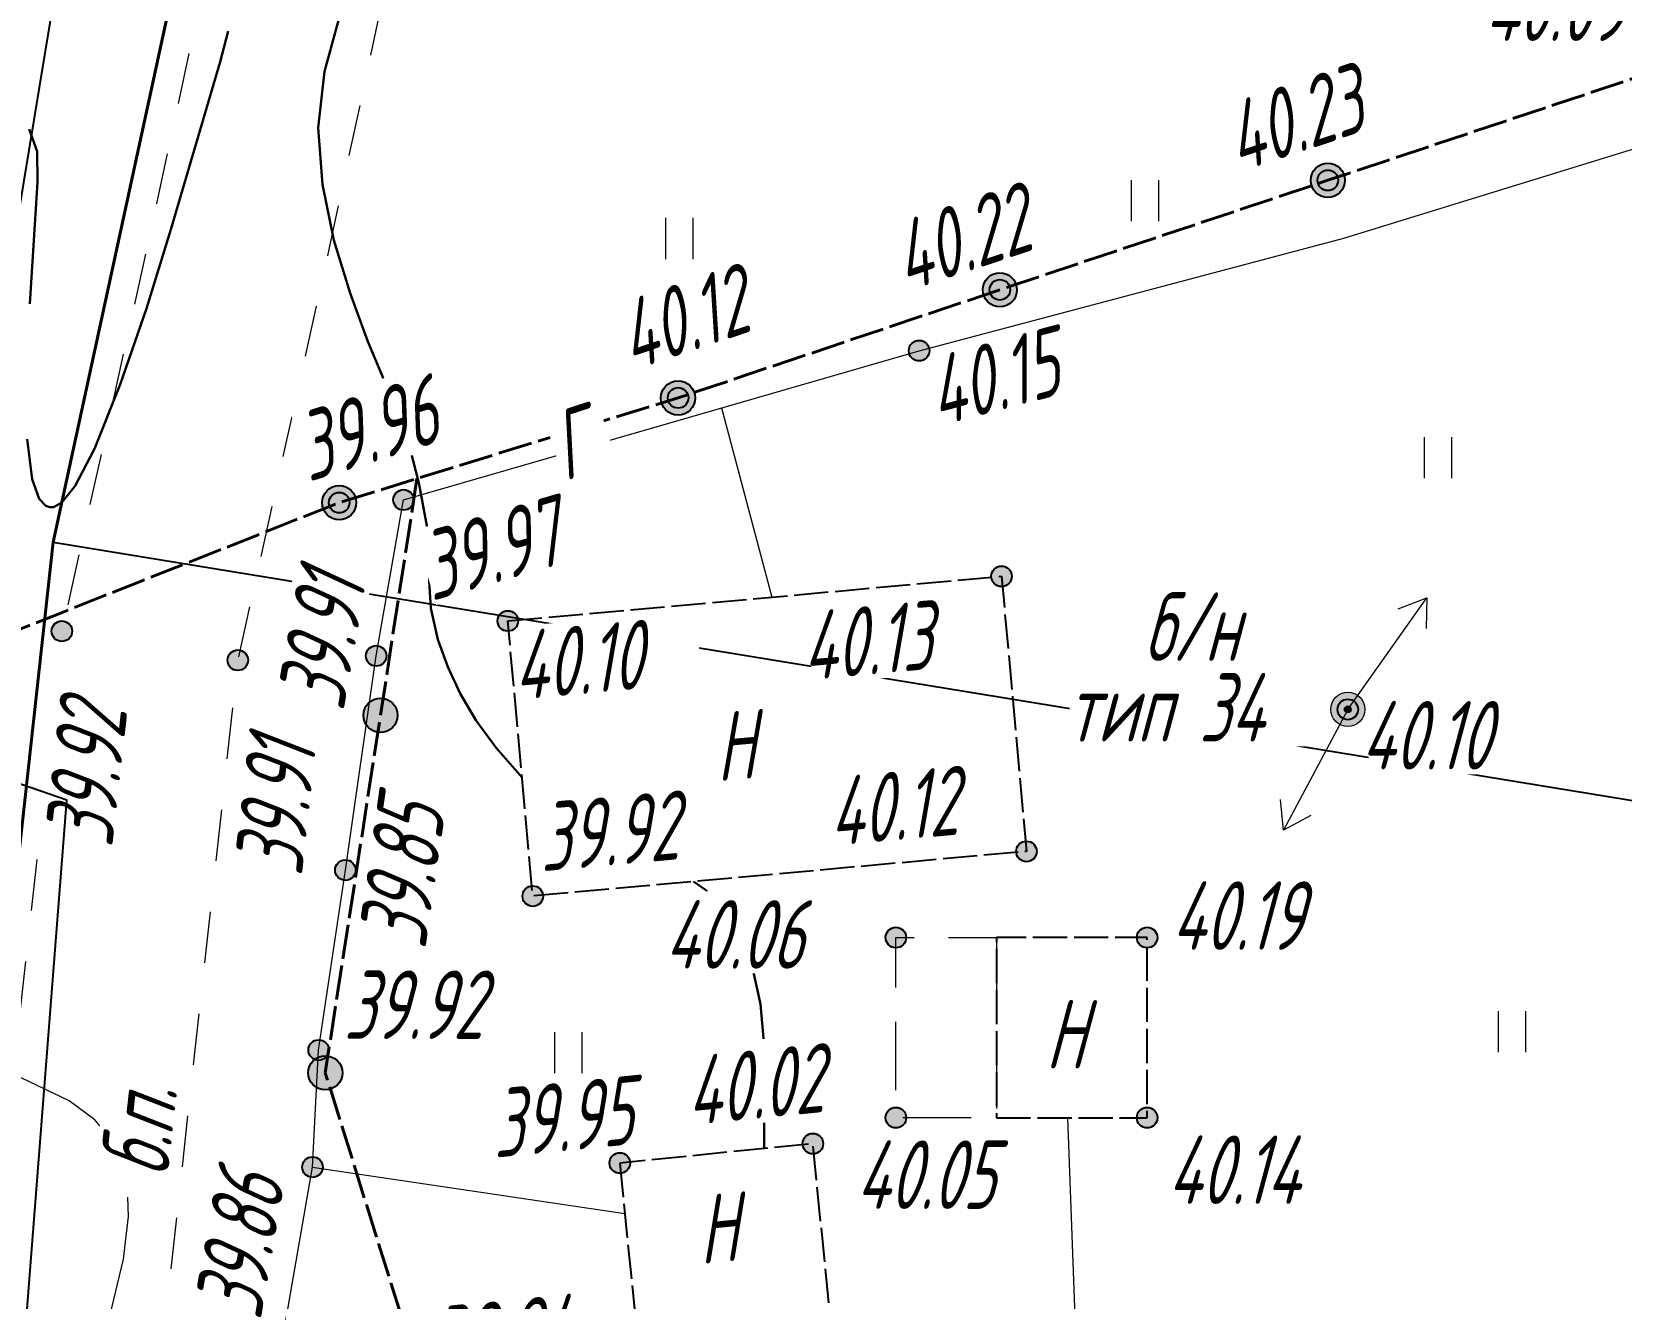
# Model space of a CAD drawing. Extents: x 2208637 to 2213412, y 575334 to 577367.
# Drawn here: x 2211101.54 to 2211124.76, y 576546.81 to 576565.32 of the extents above; entities that cross this region are included whole.
import ezdxf
from ezdxf.enums import TextEntityAlignment as Align

# ---------------------------------------------------------------- set-up
doc = ezdxf.new("R2010")
doc.units = 0
doc.header["$LTSCALE"] = 0.5
for name, pattern in [('2000_13', [1, 1, 0]), ('2000_16', [1, 1, 0]), ('500_121_1_2', [1, 1, 0]), ('500_189_3_2', [3, 1.5, -1.5]), ('500_329_3', [6, 5, -1]), ('500_49_2', [3, 2, -1])]:
    doc.linetypes.add(name, pattern=pattern)
doc.layers.get('0').update_dxf_attribs({"lineweight": 25})
for name, color, linetype, lineweight in [('ИИ_ГАЗОПРОВОДЫ', 150, 'Continuous', 25), ('ИИ_ГОРИЗОНТАЛИ_ОСН', 32, 'Continuous', 15), ('ИИ_ГОРИЗОНТАЛИ_УТОЛЩ', 32, 'Continuous', 30), ('ИИ_ГРАНИЦЫ_ЗЕМЛЕПОЛЬЗОВАТЕЛЕЙ', 7, 'Continuous', 25), ('ИИ_ДОРОГИ_АД', 7, 'Continuous', 25), ('ИИ_ЛЭП_НН', 7, 'Continuous', 25), ('ИИ_ОГРАДЫ', 7, 'Continuous', 25), ('ИИ_ОТМЕТКИ', 7, 'Continuous', 25), ('ИИ_СООРУЖЕНИЯ', 7, 'Continuous', 25), ('ИИ_ТРАССЫ_КЛС', 5, 'Continuous', 40), ('ИИ_УГОДЬЯ', 7, 'Continuous', 25)]:
    doc.layers.add(name, color=color, linetype=linetype, lineweight=lineweight)
doc.styles.add('BM431', font='', dxfattribs={"height": 1})
doc.styles.add('D431', font='', dxfattribs={"height": 1})
doc.styles.add('GOST 2.304', font='cs_gost2304.shx', dxfattribs={"width": 0.8, "oblique": 15})
doc.styles.add('VNIPISIMPLEXCUR', font='simplex.shx', dxfattribs={"width": 0.8, "oblique": 15})
doc.styles.get('BM431').set_extended_font_data('bm431', italic=True)
doc.styles.get('D431').set_extended_font_data('D431', italic=True)
doc.linetypes.add('2000_475_1', pattern='A,3,[1,Topography.shx,S=0.5,R=90,X=0,Y=0],0', length=3)
doc.linetypes.add('2000_485_1', pattern='A,34.5,[1,Topography.shx,S=1.5,R=120,X=0.5,Y=-0.87],-0.01,[1,Topography.shx,S=1.5,R=0,X=-0.25,Y=0.43],0,[3,Topography.shx,S=1,R=0,X=0.5,Y=0],-0.01,[1,Topography.shx,S=1.5,R=60,X=0.5,Y=-0.87],-1,34.5', length=70.02)

# ---------------------------------------------------------------- blocks, each defined once
blk = doc.blocks.new('Лист 024_УС_ПК2+00-ПК8+57.26|Для согласований 3 лист|Ситуация лист3|2000_115_5')
at = {"color": 0, "linetype": 'Continuous', "lineweight": -2}
for points in [[(3.25, 0.5), (4, 0), (3.25, -0.5)], [(0, 0), (4, 0)]]:
    blk.add_lwpolyline(points, dxfattribs=at)
blk = doc.blocks.new('500_401')
at = {"color": 0, "linetype": 'Continuous', "lineweight": -2}
for points in [[(-0.4, 0), (-0.4, 1.2)], [(0.4, 0), (0.4, 1.2)]]:
    blk.add_lwpolyline(points, dxfattribs=at)
blk = doc.blocks.new('*U21')
at = {"color": 0, "linetype": 'Continuous', "lineweight": -2, "style": 'BM431'}
for tag, p in [('Характеристика', (3, 1.5)), ('Высота', (3, -3.5))]:
    blk.add_attdef(tag, p, '', height=2, dxfattribs=at)
at = {"color": 7, "linetype": 'Continuous', "lineweight": -2, "true_color": 0xffffff}
blk.add_wipeout([(0, 1.1), (0, -1.1), (1.2, -1.1), (1.2, 1.1)], dxfattribs=at)
at = {"color": 0, "linetype": 'Continuous', "lineweight": -2, "style": 'BM431'}
blk.add_attdef('Индекс_назначения_трубопровода', text='', height=2, dxfattribs=at).set_placement((0, 0), align=Align.MIDDLE_LEFT)
blk = doc.blocks.new('500_330_1')
at = {"linetype": 'Continuous', "lineweight": -2}
h = blk.add_hatch(color=0, dxfattribs=at)
h.dxf.hatch_style = 1
edge = h.paths.add_edge_path()
edge.add_arc((0, 0), 0.3, 0, 360)
at = {"color": 0, "linetype": 'Continuous', "lineweight": -2}
blk.add_circle((0, 0), 0.3, dxfattribs=at)
at = {"color": 0, "linetype": 'Continuous', "lineweight": -2, "style": 'GOST 2.304', "flags": 1}
for tag, p in [('Номер', (-1, -1)), ('Номер_рабочей_станции', (-1, -3.5))]:
    blk.add_attdef(tag, text='', height=2, dxfattribs=at).set_placement(p, align=Align.RIGHT)
at = {"color": 0, "linetype": 'Continuous', "lineweight": -2, "style": 'GOST 2.304'}
blk.add_attdef('Высота', (1, -1), '', height=2, dxfattribs=at)
at = {"color": 0, "linetype": 'Continuous', "lineweight": -2, "style": 'GOST 2.304', "flags": 1}
blk.add_attdef('Код', (0, -3.5), '', height=2, dxfattribs=at)
blk = doc.blocks.new('*U57')
at = {"linetype": 'Continuous', "lineweight": -2, "true_color": 0xffffff}
h = blk.add_hatch(color=7, dxfattribs=at)
h.dxf.hatch_style = 1
edge = h.paths.add_edge_path()
edge.add_arc((0, 0), 0.5, 0, 360)
at = {"linetype": 'Continuous', "lineweight": -2}
h = blk.add_hatch(color=0, dxfattribs=at)
edge = h.paths.add_edge_path()
edge.add_arc((0, 0), 0.1, 0, 360)
at = {"color": 0, "linetype": 'Continuous', "lineweight": -2}
for radius in [0.5, 0.1]:
    blk.add_circle((0, 0), radius, dxfattribs=at)
for tag, p, style in [('Номер', (0, -3), 'D431'), ('Тип', (0, -5.5), 'D431'), ('Высота', (0, -8), 'D431'), ('Пояснительная_надпись', (0, -10.5), 'BM431')]:
    blk.add_attdef(tag, p, '', height=2, dxfattribs=dict(at, style=style))
blk = doc.blocks.new('P029AA08E7A954FD2BA961A5E701E21')
at = {"color": 0, "linetype": '2000_485_1', "lineweight": -2, "flags": 128}
blk.add_lwpolyline([(2211023.69, 576553.94), (2211034.86, 576550.47), (2211041.3, 576548.58), (2211053.04, 576545.51), (2211062.58, 576543.5), (2211069.6, 576541.04), (2211098.16, 576530.74), (2211100.55, 576534.91), (2211102.05, 576554.09), (2211033.52, 576577.79)], close=True, dxfattribs=at)
at = {"color": 0, "lineweight": -2, "flags": 1}
for tag in ['Адрес (местоположение) участка', 'Дата постановки на учет', 'Тип объекта', 'Статус записи о ЗУ по справочнику', 'Кадастровый номер, обозначение, учетный номер объекта', 'Кадастровый номер квартала', 'Вид разрешенного использования по классификатору', 'Площадь, кв.м', 'Категория земель', 'Вид использования по документу', 'Кадастровая стоимость']:
    blk.add_attdef(tag, (0, 0), '', height=0.2, dxfattribs=at)
blk = doc.blocks.new('P6182474FC40E432D89E57CF4B959C1')
at = {"color": 0, "linetype": '2000_485_1', "lineweight": -2, "flags": 128}
blk.add_lwpolyline([(2211043.35, 576600.09), (2211092.43, 576576.64), (2211102.72, 576571.01), (2211100.04, 576554.79), (2211033.52, 576577.79)], close=True, dxfattribs=at)
at = {"color": 0, "lineweight": -2, "flags": 1}
for tag in ['Адрес (местоположение) участка', 'Дата постановки на учет', 'Тип объекта', 'Статус записи о ЗУ по справочнику', 'Кадастровый номер, обозначение, учетный номер объекта', 'Кадастровый номер квартала', 'Вид разрешенного использования по классификатору', 'Площадь, кв.м', 'Категория земель', 'Вид использования по документу', 'Кадастровая стоимость']:
    blk.add_attdef(tag, (0, 0), '', height=0.2, dxfattribs=at)
blk = doc.blocks.new('500_107_1_1')
at = {"linetype": 'Continuous', "lineweight": -2}
h = blk.add_hatch(color=0, dxfattribs=at)
h.dxf.hatch_style = 1
edge = h.paths.add_edge_path()
edge.add_arc((0, 0), 0.5, 0, 360)
at = {"color": 0, "linetype": 'Continuous', "lineweight": -2}
blk.add_circle((0, 0), 0.5, dxfattribs=at)
at = {"color": 0, "linetype": 'Continuous', "lineweight": -2, "style": 'VNIPISIMPLEXCUR', "oblique": 15, "width": 0.8}
for tag, p in [('Номер', (1, -0.5)), ('Тип', (1, -3)), ('Высота', (1, -5.5)), ('Пояснительная_надпись', (1, -8))]:
    blk.add_attdef(tag, p, '', height=2, dxfattribs=at)

msp = doc.modelspace()

# ---------------------------------------------------------------- linework, layer by layer
at = {"layer": 'ИИ_ГАЗОПРОВОДЫ', "color": 7, "linetype": '500_121_1_2', "lineweight": 40, "flags": 128}
for points in [[(2210947.509, 576553.129), (2210962.73, 576547.52), (2210976.437, 576542.375), (2210981.974, 576540.409), (2210987.843, 576538.033), (2210994.856, 576535.495), (2211008.37, 576526.26), (2211013.09, 576532.78), (2211014.085, 576534.05), (2211016.197, 576541.336), (2211017.412, 576545.107), (2211019.38, 576550.369), (2211021.035, 576553.701), (2211023.92, 576559.7), (2211026.15, 576564.54), (2211027.77, 576568.06), (2211032.38, 576577.47), (2211034.5, 576581.95), (2211065.448, 576568.443), (2211075.152, 576564.598), (2211082.651, 576561.98), (2211099.808, 576555.972), (2211106.03, 576558.44), (2211110.98, 576559.97), (2211115.68, 576561.55), (2211120.47, 576563.15), (2211125.59, 576564.86), (2211129.62, 576566.16), (2211135.176, 576556.65), (2211140.856, 576544.549), (2211140.961, 576544.326), (2211144.553, 576536.806), (2211148.385, 576528.784), (2211153.244, 576518.943), (2211158.041, 576509.227), (2211158.514, 576508.27)], [(2211107.166, 576558.791), (2211105.827, 576550.108), (2211110.739, 576534.355)]]:
    msp.add_lwpolyline(points, dxfattribs=at)
at = {"layer": 'ИИ_ГОРИЗОНТАЛИ_ОСН', "color": 32, "linetype": '500_329_3', "lineweight": 20, "elevation": 39.75, "flags": 128}
msp.add_lwpolyline([(2211106.162, 576532.281), (2211106.125, 576532.269), (2211106.078, 576532.205), (2211106.049, 576532.062), (2211106.041, 576531.808), (2211105.979, 576531.453), (2211105.852, 576531.102), (2211105.72, 576530.819), (2211105.559, 576530.705), (2211105.412, 576530.907), (2211104.588, 576532.794), (2211104.296, 576533.387), (2211104.05, 576533.73), (2211103.735, 576533.924), (2211103.418, 576534.018), (2211102.748, 576534.073), (2211102.434, 576534.073), (2211101.67, 576533.943), (2211101.02, 576533.968), (2211100.803, 576533.863), (2211100.784, 576533.58), (2211100.838, 576532.954), (2211101.338, 576529.048), (2211101.418, 576528.225), (2211101.433, 576527.665), (2211101.342, 576527.066), (2211100.907, 576525.659), (2211100.892, 576525.318), (2211101.033, 576525.004), (2211101.474, 576524.553), (2211101.593, 576524.245), (2211101.544, 576523.928), (2211101.374, 576523.493), (2211100.83, 576522.331), (2211100.538, 576521.639), (2211100.287, 576520.895), (2211100.126, 576520.161), (2211099.965, 576519.176), (2211099.486, 576515.755), (2211099.325, 576514.805), (2211099.195, 576514.234), (2211099.097, 576513.95), (2211099.032, 576513.842), (2211098.999, 576513.816), (2211098.931, 576513.788), (2211098.783, 576513.772), (2211098.538, 576513.83), (2211098.187, 576514.013), (2211097.743, 576514.311), (2211097.033, 576514.733), (2211096.794, 576514.906), (2211096.557, 576515.035), (2211096.254, 576515.081), (2211095.917, 576515.025), (2211095.5, 576514.872), (2211095.032, 576514.63), (2211094.543, 576514.304), (2211094.064, 576513.9), (2211093.646, 576513.384), (2211093.307, 576512.781), (2211092.788, 576511.714), (2211092.568, 576511.447), (2211092.292, 576511.349), (2211092.012, 576511.342), (2211091.058, 576511.439), (2211090.822, 576511.419), (2211090.529, 576511.282), (2211089.397, 576510.641), (2211088.788, 576510.314), (2211088.385, 576510.13), (2211088.171, 576510.067), (2211088.084, 576510.072), (2211088.06, 576510.091), (2211088.048, 576510.122), (2211088.074, 576510.199), (2211088.215, 576510.343), (2211089.042, 576510.939), (2211089.419, 576511.251), (2211089.631, 576511.492), (2211089.719, 576511.653), (2211089.755, 576511.811), (2211089.752, 576511.958), (2211089.693, 576512.159), (2211089.544, 576512.407), (2211089.311, 576512.709), (2211089.114, 576513.039), (2211089.044, 576513.434), (2211089.153, 576513.918), (2211089.388, 576514.445), (2211089.692, 576514.952), (2211090.006, 576515.376), (2211090.271, 576515.652), (2211090.556, 576515.788), (2211091.124, 576515.851), (2211091.373, 576516.001), (2211091.554, 576516.269), (2211091.766, 576516.718), (2211091.974, 576517.305), (2211092.14, 576517.986), (2211092.227, 576518.718), (2211092.199, 576519.458), (2211092.072, 576520.063), (2211091.847, 576520.758), (2211091.539, 576521.508), (2211091.163, 576522.277), (2211090.733, 576523.027), (2211090.264, 576523.724), (2211089.771, 576524.331), (2211089.268, 576524.812), (2211088.622, 576525.223), (2211088.003, 576525.431), (2211087.384, 576525.526), (2211086.737, 576525.595), (2211086.035, 576525.726), (2211085.249, 576526.007), (2211084.515, 576526.367), (2211083.617, 576526.846), (2211082.628, 576527.405), (2211081.623, 576528.008), (2211080.675, 576528.617), (2211079.858, 576529.196), (2211079.347, 576529.613), (2211079.072, 576529.885), (2211078.908, 576530.115), (2211078.858, 576530.227), (2211078.783, 576530.469), (2211078.729, 576530.86), (2211078.741, 576531.401), (2211078.842, 576532.035), (2211078.977, 576532.528), (2211079.076, 576532.777), (2211079.183, 576532.902), (2211079.317, 576532.973), (2211079.489, 576533.015), (2211079.727, 576533.001), (2211080.437, 576532.849), (2211081.635, 576532.633), (2211083.921, 576532.248), (2211085.157, 576532.072), (2211086.286, 576531.949), (2211087.028, 576531.911), (2211087.447, 576531.928), (2211087.647, 576531.965), (2211087.82, 576532.042), (2211088.011, 576532.154), (2211088.276, 576532.349), (2211088.581, 576532.653), (2211088.868, 576533.09), (2211089.011, 576533.472), (2211089.061, 576533.772), (2211089.064, 576533.975), (2211089.04, 576534.163), (2211088.965, 576534.339), (2211088.765, 576534.612), (2211088.38, 576534.98), (2211087.233, 576535.848), (2211086.878, 576536.138), (2211086.713, 576536.323), (2211086.667, 576536.427), (2211086.683, 576536.533), (2211086.75, 576536.632), (2211086.922, 576536.737), (2211087.73, 576536.967), (2211088.201, 576537.219), (2211088.494, 576537.546), (2211088.959, 576538.16), (2211090.909, 576540.883), (2211091.585, 576541.804), (2211092.193, 576542.592), (2211092.599, 576543.069), (2211092.84, 576543.31), (2211093.016, 576543.43), (2211093.261, 576543.507), (2211093.495, 576543.546), (2211093.796, 576543.543), (2211094.167, 576543.46), (2211094.549, 576543.302), (2211094.958, 576543.083), (2211095.3, 576542.752), (2211095.769, 576542.137), (2211096.933, 576540.459), (2211097.554, 576539.599), (2211098.152, 576538.861), (2211098.588, 576538.426), (2211098.878, 576538.226), (2211099.049, 576538.164), (2211099.127, 576538.157), (2211099.227, 576538.166), (2211099.427, 576538.227), (2211099.722, 576538.41), (2211100.099, 576538.788), (2211100.529, 576539.391), (2211100.893, 576540.032), (2211101.171, 576540.597), (2211101.34, 576540.97), (2211101.454, 576541.284), (2211101.499, 576541.548), (2211101.561, 576542.167), (2211101.717, 576543.375), (2211101.799, 576543.89), (2211101.925, 576544.332), (2211102.42, 576545.726), (2211102.681, 576546.552), (2211102.877, 576547.382), (2211102.952, 576548.006), (2211102.941, 576548.43), (2211102.86, 576548.8), (2211102.81, 576548.927), (2211102.688, 576549.15), (2211102.459, 576549.422), (2211102.085, 576549.696), (2211100.981, 576550.228), (2211100.439, 576550.585), (2211099.976, 576551.124), (2211099.66, 576551.724), (2211099.408, 576552.376), (2211099.217, 576553.059), (2211099.084, 576553.75), (2211099.006, 576554.429), (2211098.981, 576555.073), (2211099.006, 576555.66), (2211099.12, 576556.286), (2211099.32, 576556.868), (2211099.565, 576557.392), (2211100.025, 576558.211), (2211100.158, 576558.479), (2211100.359, 576558.96), (2211100.432, 576559.174), (2211100.489, 576559.454), (2211100.525, 576559.753), (2211100.532, 576560.013), (2211100.507, 576560.283), (2211100.305, 576561.328), (2211100.18, 576561.739), (2211099.981, 576562.148), (2211099.682, 576562.527), (2211099.3, 576562.774), (2211098.885, 576562.872), (2211098.464, 576562.924), (2211098.065, 576563.031), (2211097.711, 576563.297), (2211097.496, 576563.682), (2211097.434, 576564.087), (2211097.432, 576564.519), (2211097.399, 576564.983), (2211097.244, 576565.487), (2211096.966, 576565.941), (2211096.449, 576566.665), (2211095.758, 576567.582), (2211094.106, 576569.681), (2211092.523, 576571.613), (2211091.918, 576572.322), (2211091.522, 576572.755), (2211091.046, 576573.192), (2211090.595, 576573.549), (2211089.803, 576574.109), (2211089.481, 576574.354), (2211088.733, 576575.075), (2211088.41, 576575.309), (2211088.068, 576575.506), (2211087.696, 576575.688), (2211087.325, 576575.842), (2211086.986, 576575.959), (2211086.708, 576576.027), (2211086.382, 576576.054), (2211086.114, 576576.023), (2211085.514, 576575.918), (2211084.657, 576575.745), (2211083.523, 576575.452), (2211082.909, 576575.258), (2211082.274, 576575.024), (2211080.983, 576574.472), (2211079.375, 576573.694), (2211078.954, 576573.47), (2211078.005, 576572.9), (2211077.585, 576572.673)], dxfattribs=at)
at = {"layer": 'ИИ_ГОРИЗОНТАЛИ_УТОЛЩ', "elevation": 40, "flags": 128}
for points in [[(2211108.699, 576554.428), (2211108.322, 576554.857), (2211108.027, 576555.261), (2211107.798, 576555.653), (2211107.619, 576556.042), (2211107.473, 576556.44), (2211107.366, 576556.899), (2211107.345, 576557.294), (2211107.349, 576557.671), (2211107.317, 576558.077), (2211107.191, 576558.728), (2211107.026, 576559.371), (2211106.907, 576559.702), (2211106.45, 576560.796), (2211106.188, 576561.502), (2211105.954, 576562.277), (2211105.786, 576563.09), (2211105.722, 576563.915), (2211105.813, 576564.742), (2211106.039, 576565.558)], [(2211104.406, 576565.328), (2211104.29, 576564.883), (2211103.572, 576562.432), (2211103.213, 576561.277), (2211102.833, 576560.165), (2211102.456, 576559.226), (2211102.172, 576558.684), (2211101.977, 576558.443), (2211101.858, 576558.376), (2211101.803, 576558.374), (2211101.745, 576558.395), (2211101.647, 576558.497), (2211101.543, 576558.784), (2211101.471, 576559.365)], [(2211101.511, 576561.343), (2211101.625, 576563.123), (2211101.618, 576563.569), (2211101.502, 576563.896)], [(2211112.238, 576549.001), (2211112.235, 576550.501), (2211112.185, 576551.111), (2211112.044, 576551.755), (2211111.766, 576552.358), (2211111.379, 576552.781), (2211111.204, 576552.903)]]:
    msp.add_lwpolyline(points, dxfattribs=at)
at = {"layer": 'ИИ_ДОРОГИ_АД', "color": 7, "linetype": '500_189_3_2', "lineweight": 20, "flags": 128}
for points in [[(2211193.892, 576771.13), (2211190.344, 576769.434), (2211186.63, 576767.657), (2211182.626, 576764.794), (2211178.829, 576761.486), (2211176.436, 576758.933), (2211172.571, 576754.304), (2211171.268, 576752.743), (2211165.461, 576745.292), (2211161.038, 576738.592), (2211158.324, 576734.286), (2211151.502, 576722.95), (2211147.656, 576715.458), (2211146.784, 576713.605), (2211144.187, 576708.084), (2211141.288, 576701.815), (2211137.312, 576693.262), (2211135.571, 576689.448), (2211135.04, 576688.285), (2211132.287, 576681.818), (2211130.913, 576678.432), (2211129.619, 576675.245), (2211126.413, 576667.234), (2211125.97, 576666.212), (2211122.849, 576659.02), (2211121.059, 576654.569), (2211119.322, 576650.247), (2211115.964, 576642.444), (2211115.369, 576641.061), (2211111.801, 576633.285), (2211110.461, 576630.122), (2211108.149, 576624.667), (2211105.833, 576619.213), (2211105.325, 576617.463), (2211104.5, 576614.621), (2211104.151, 576611.696), (2211104.773, 576605.153), (2211106.181, 576598.965), (2211107.215, 576594.632), (2211108.091, 576590.818), (2211108.029, 576585.799), (2211107.135, 576580.371), (2211105.122, 576571.027), (2211104.754, 576569.305), (2211103.363, 576562.809), (2211101.98, 576556.561), (2211100.596, 576543.976), (2211100.266, 576534.023), (2211101.072, 576528.249), (2211102.109, 576523.983), (2211103.664, 576517.58), (2211105.5, 576511.012), (2211106.881, 576504.484), (2211107.979, 576498.193), (2211108.58, 576489.691), (2211110.159, 576482.854), (2211110.896, 576478.47), (2211111.303, 576473.301), (2211110.974, 576465.006), (2211110.788, 576463.137), (2211110.219, 576457.409), (2211110.176, 576452.453), (2211110.203, 576449.389), (2211110.218, 576447.707), (2211110.425, 576441.688), (2211110.13, 576437.721), (2211107.746, 576434.722), (2211106.582, 576433.765), (2211105.312, 576433.264), (2211102.939, 576432.903)], [(2211194.524, 576767.579), (2211191.265, 576766.992), (2211187.957, 576765.41), (2211184.24, 576762.752), (2211180.636, 576759.612), (2211178.384, 576757.209), (2211174.646, 576752.732), (2211173.292, 576751.111), (2211167.575, 576743.774), (2211163.223, 576737.183), (2211160.538, 576732.922), (2211153.775, 576721.685), (2211149.989, 576714.31), (2211149.115, 576712.452), (2211146.543, 576706.985), (2211143.646, 576700.721), (2211143.47, 576700.341), (2211139.674, 576692.175), (2211137.837, 576688.15), (2211137.419, 576687.236), (2211134.688, 576680.82), (2211133.347, 576677.516), (2211132.031, 576674.273), (2211128.813, 576666.233), (2211128.41, 576665.305), (2211125.248, 576658.018), (2211121.723, 576649.248), (2211118.281, 576641.25), (2211117.745, 576640.005), (2211114.18, 576632.236), (2211112.788, 576628.95), (2211110.543, 576623.652), (2211108.287, 576618.339), (2211107.752, 576616.497), (2211107.056, 576614.101), (2211106.765, 576611.665), (2211107.345, 576605.566), (2211108.713, 576599.555), (2211109.747, 576595.224), (2211110.695, 576591.097), (2211110.627, 576585.57), (2211109.69, 576579.885), (2211107.664, 576570.481), (2211105.904, 576562.256), (2211104.549, 576556.137), (2211103.191, 576543.79), (2211102.872, 576534.161), (2211103.629, 576528.737), (2211104.566, 576524.883), (2211106.18, 576518.237), (2211108.027, 576511.632), (2211109.434, 576504.977), (2211110.564, 576498.509), (2211111.159, 576490.078), (2211112.71, 576483.362), (2211113.479, 576478.788), (2211113.908, 576473.352), (2211113.569, 576464.826), (2211113.377, 576462.894), (2211112.817, 576457.269), (2211112.776, 576452.454), (2211112.804, 576449.31), (2211112.818, 576447.763), (2211113.028, 576441.636), (2211112.726, 576437.58), (2211112.649, 576436.545), (2211112.483, 576430.084), (2211112.651, 576424.944), (2211112.574, 576420.962)]]:
    msp.add_lwpolyline(points, dxfattribs=at)
at = {"layer": 'ИИ_ОГРАДЫ', "linetype": '2000_475_1', "lineweight": 20, "flags": 128}
for points in [[(2211106.08, 576524.77), (2211104.002, 576531.836), (2211104.05, 576533.73), (2211104.44, 576540.16), (2211104.422, 576541.717), (2211105.64, 576548.73), (2211105.73, 576550.44), (2211106.12, 576553.07), (2211106.57, 576556.2), (2211106.97, 576558.48), (2211114.5, 576560.66), (2211120.705, 576562.304), (2211129.74, 576565.09), (2211134.214, 576556.108), (2211137.987, 576548.532), (2211140.244, 576544.224), (2211141.219, 576542.362), (2211143.919, 576536.503), (2211147.566, 576528.588), (2211148.533, 576526.489)], [(2211111.616, 576559.825), (2211112.35, 576557.06)], [(2211116.666, 576549.452), (2211116.854, 576544.432), (2211119.591, 576539.229), (2211126.137, 576541.796), (2211130.043, 576543.097), (2211131.952, 576539.495), (2211140.244, 576544.224)], [(2211105.64, 576548.73), (2211110.201, 576548.054)]]:
    msp.add_lwpolyline(points, dxfattribs=at)
at = {"layer": 'ИИ_СООРУЖЕНИЯ', "linetype": '2000_13', "flags": 128}
msp.add_lwpolyline([(2211108.493, 576556.711), (2211115.704, 576557.363), (2211116.068, 576553.343), (2211108.857, 576552.69)], close=True, dxfattribs=at)
at = {"layer": 'ИИ_СООРУЖЕНИЯ', "color": 7, "linetype": '500_49_2', "lineweight": 20, "flags": 128}
msp.add_lwpolyline([(2211115.629, 576552.084), (2211115.629, 576549.452), (2211114.161, 576549.452), (2211114.161, 576552.084)], close=True, dxfattribs=at)
at = {"layer": 'ИИ_СООРУЖЕНИЯ', "linetype": '2000_16', "flags": 128}
for points in [[(2211115.629, 576549.452), (2211117.83, 576549.452), (2211117.83, 576552.084), (2211115.629, 576552.084)], [(2211110.128, 576548.789), (2211110.372, 576546.35), (2211113.193, 576546.633), (2211112.949, 576549.072)]]:
    msp.add_lwpolyline(points, close=True, dxfattribs=at)
at = {"layer": 'ИИ_ТРАССЫ_КЛС', "flags": 128}
msp.add_lwpolyline([(2211107.637, 576584.55), (2211101.85, 576557.86), (2211100.623, 576546.71), (2211099.537, 576533.931), (2211107.237, 576498.814), (2211109.709, 576475.008), (2211060.149, 576474.317), (2211041.011, 576497.758), (2211038.21, 576497.155), (2211029.963, 576508.216), (2211031.248, 576510.646), (2211018.887, 576526.555), (2211015, 576526.061), (2211010.77, 576533.726), (2211009.3, 576537.94), (2211011.906, 576539.84), (2211014.291, 576558.224), (2211012.094, 576566.952), (2211013.11, 576598.234)], dxfattribs=at)
at = {"layer": 'ИИ_ТРАССЫ_КЛС', "lineweight": 25, "flags": 128}
msp.add_lwpolyline([(2211101.85, 576557.86), (2211160.314, 576548.297), (2211168.348, 576548.297)], dxfattribs=at)

# ---------------------------------------------------------------- block references
at = {"layer": 'ИИ_ГАЗОПРОВОДЫ', "color": 7, "xscale": 0.5, "yscale": 0.5, "zscale": 0.5}
for p in [(2211120.47, 576563.15, 40.23), (2211115.68, 576561.55, 40.22), (2211110.98, 576559.97, 40.12), (2211106.03, 576558.44, 39.96), (2211106.633, 576555.332, 39.899), (2211105.827, 576550.108, 39.897)]:
    msp.add_blockref('500_107_1_1', p, dxfattribs=at)
at = {"layer": 'ИИ_ЛЭП_НН', "lineweight": 20, "ltscale": 0.5, "xscale": 0.5, "yscale": 0.5, "zscale": 0.5}
for rotation in [54.68567816739495, 242.0322792955083]:
    msp.add_blockref('Лист 024_УС_ПК2+00-ПК8+57.26|Для согласований 3 лист|Ситуация лист3|2000_115_5', (2211120.762, 576555.418), dxfattribs=dict(at, rotation=rotation))
at = {"layer": 'ИИ_УГОДЬЯ', "lineweight": 20, "xscale": 0.5, "yscale": 0.5, "zscale": 0.5}
for p in [(2211117.801, 576562.551), (2211111, 576562), (2211122.083, 576558.795), (2211123.162, 576550.409), (2211109.379, 576550.101)]:
    msp.add_blockref('500_401', p, dxfattribs=at)

# ---------------------------------------------------------------- next in the draw order: wipeouts: each hides what was drawn before it
at = {"lineweight": 0}
for points, layer in [([(2211103.601, 576548.617), (2211103.77, 576550.154), (2211102.637, 576550.278), (2211102.468, 576548.741)], 'ИИ_ДОРОГИ_АД'), ([(2211117.838, 576556.058), (2211119.679, 576556.058), (2211119.679, 576557.198), (2211117.838, 576557.198)], 'ИИ_ЛЭП_НН'), ([(2211122.873, 576565.117), (2211125.674, 576565.117), (2211125.674, 576566.257), (2211122.873, 576566.257)], 'ИИ_ОТМЕТКИ'), ([(2211119.293, 576563.229), (2211121.95, 576564.116), (2211121.564, 576565.271), (2211118.907, 576564.384)], 'ИИ_ОТМЕТКИ'), ([(2211114.438, 576561.484), (2211117.117, 576562.379), (2211116.731, 576563.533), (2211114.052, 576562.639)], 'ИИ_ОТМЕТКИ'), ([(2211110.431, 576560.329), (2211112.937, 576561.172), (2211112.549, 576562.326), (2211110.043, 576561.483)], 'ИИ_ОТМЕТКИ'), ([(2211114.9, 576559.508), (2211117.433, 576560.18), (2211117.141, 576561.282), (2211114.608, 576560.61)], 'ИИ_ОТМЕТКИ'), ([(2211112.948, 576555.781), (2211115.558, 576556.017), (2211115.455, 576557.152), (2211112.845, 576556.916)], 'ИИ_ОТМЕТКИ'), ([(2211108.73, 576555.496), (2211111.34, 576555.732), (2211111.237, 576556.868), (2211108.627, 576556.631)], 'ИИ_ОТМЕТКИ'), ([(2211102.79, 576553.428), (2211103.099, 576556.243), (2211101.889, 576556.376), (2211101.58, 576553.561)], 'ИИ_ОТМЕТКИ'), ([(2211105.56, 576553.01), (2211105.85, 576555.642), (2211104.717, 576555.766), (2211104.427, 576553.134)], 'ИИ_ОТМЕТКИ'), ([(2211121.069, 576554.471), (2211123.69, 576554.471), (2211123.69, 576555.611), (2211121.069, 576555.611)], 'ИИ_ОТМЕТКИ'), ([(2211107.365, 576551.939), (2211107.765, 576554.718), (2211106.636, 576554.88), (2211106.237, 576552.101)], 'ИИ_ОТМЕТКИ'), ([(2211113.339, 576553.363), (2211115.973, 576553.601), (2211115.863, 576554.813), (2211113.229, 576554.575)], 'ИИ_ОТМЕТКИ'), ([(2211118.3, 576551.835), (2211120.921, 576551.835), (2211120.921, 576552.975), (2211118.3, 576552.975)], 'ИИ_ОТМЕТКИ'), ([(2211110.9, 576551.56), (2211113.621, 576551.56), (2211113.621, 576552.758), (2211110.9, 576552.758)], 'ИИ_ОТМЕТКИ'), ([(2211106.146, 576550.533), (2211108.977, 576550.533), (2211108.977, 576551.751), (2211106.146, 576551.751)], 'ИИ_ОТМЕТКИ'), ([(2211108.353, 576548.798), (2211111.147, 576549.078), (2211111.034, 576550.212), (2211108.24, 576549.932)], 'ИИ_ОТМЕТКИ'), ([(2211118.244, 576548.121), (2211120.724, 576548.121), (2211120.724, 576549.261), (2211118.244, 576549.261)], 'ИИ_ОТМЕТКИ'), ([(2211107.473, 576545.61), (2211110.127, 576545.876), (2211110.013, 576547.01), (2211107.359, 576546.744)], 'ИИ_ОТМЕТКИ'), ([(2211111.611, 576554.302), (2211112.455, 576554.379), (2211112.352, 576555.514), (2211111.508, 576555.438)], 'ИИ_СООРУЖЕНИЯ'), ([(2211116.396, 576550.103), (2211117.244, 576550.103), (2211117.244, 576551.243), (2211116.396, 576551.243)], 'ИИ_СООРУЖЕНИЯ'), ([(2211111.364, 576547.245), (2211112.208, 576547.33), (2211112.094, 576548.464), (2211111.251, 576548.38)], 'ИИ_СООРУЖЕНИЯ')]:
    msp.add_wipeout(points, dxfattribs=at).dxf.layer = layer

# ---------------------------------------------------------------- next in the draw order: block references
at = {"layer": 'ИИ_ГРАНИЦЫ_ЗЕМЛЕПОЛЬЗОВАТЕЛЕЙ'}
for name in ['P6182474FC40E432D89E57CF4B959C1', 'P029AA08E7A954FD2BA961A5E701E21']:
    msp.add_blockref(name, (0, 0), dxfattribs=at)
at = {"layer": 'ИИ_ОТМЕТКИ'}
ref = msp.add_blockref('500_330_1', (2211125.59, 576564.86, 40.09), dxfattribs=dict(at, xscale=0.5, yscale=0.5, zscale=0.5))
ref.add_attrib('Высота', '40.09', (2211122.756, 576565.187), dxfattribs={"layer": '0', "color": 0, "linetype": 'Continuous', "lineweight": -2, "height": 1, "style": 'GOST 2.304', "oblique": 15, "width": 0.8})
ref = msp.add_blockref('500_330_1', (2211120.47, 576563.15, 40.23), dxfattribs=dict(at, xscale=0.4999999999999999, yscale=0.4999999999999999, zscale=0.4999999999999999, rotation=18.46851401000446))
ref.add_attrib('Высота', '40.23', (2211119.16, 576563.258), dxfattribs={"layer": '0', "color": 0, "linetype": 'Continuous', "lineweight": -2, "height": 1, "rotation": 18.4685, "style": 'GOST 2.304', "oblique": 15, "width": 0.8})
ref = msp.add_blockref('500_330_1', (2211115.68, 576561.55, 40.22), dxfattribs=dict(at, xscale=0.5, yscale=0.5, zscale=0.5, rotation=18.47082594966633))
ref.add_attrib('Высота', '40.22', (2211114.305, 576561.513), dxfattribs={"layer": '0', "color": 0, "linetype": 'Continuous', "lineweight": -2, "height": 1, "rotation": 18.4708, "style": 'GOST 2.304', "oblique": 15, "width": 0.8})
ref = msp.add_blockref('500_330_1', (2211110.98, 576559.97, 40.12), dxfattribs=dict(at, xscale=0.5, yscale=0.5, zscale=0.5, rotation=18.5811112088317))
ref.add_attrib('Высота', '40.12', (2211110.298, 576560.358), dxfattribs={"layer": '0', "color": 0, "linetype": 'Continuous', "lineweight": -2, "height": 1, "rotation": 18.5811, "style": 'GOST 2.304', "oblique": 15, "width": 0.8})
ref = msp.add_blockref('500_330_1', (2211114.5, 576560.66, 40.15), dxfattribs=dict(at, xscale=0.5, yscale=0.5, zscale=0.5, rotation=14.83969042622246))
ref.add_attrib('Высота', '40.15', (2211114.769, 576559.546), dxfattribs={"layer": '0', "color": 0, "linetype": 'Continuous', "lineweight": -2, "height": 1, "rotation": 14.8397, "style": 'GOST 2.304', "oblique": 15, "width": 0.8})
ref = msp.add_blockref('500_330_1', (2211115.704, 576557.363, 40.134), dxfattribs=dict(at, xscale=0.4999999999999997, yscale=0.4999999999999997, zscale=0.4999999999999997, rotation=5.172034260494286))
ref.add_attrib('Высота', '40.13', (2211112.825, 576555.84), dxfattribs={"layer": '0', "color": 0, "linetype": 'Continuous', "lineweight": -2, "height": 1, "rotation": 5.172, "style": 'GOST 2.304', "oblique": 15, "width": 0.8})
ref = msp.add_blockref('500_330_1', (2211101.98, 576556.561, 39.924), dxfattribs=dict(at, xscale=0.5, yscale=0.5, zscale=0.5, rotation=83.72266608629282))
ref.add_attrib('Высота', '39.92', (2211102.715, 576553.386), dxfattribs={"layer": '0', "color": 0, "linetype": 'Continuous', "lineweight": -2, "height": 1, "rotation": 83.7227, "style": 'GOST 2.304', "oblique": 15, "width": 0.8})
ref = msp.add_blockref('500_330_1', (2211120.762, 576555.418, 40.097), dxfattribs=dict(at, xscale=0.5, yscale=0.5, zscale=0.5))
ref.add_attrib('Высота', '40.10', (2211120.952, 576554.541), dxfattribs={"layer": '0', "color": 0, "linetype": 'Continuous', "lineweight": -2, "height": 1, "style": 'GOST 2.304', "oblique": 15, "width": 0.8})
ref = msp.add_blockref('500_330_1', (2211116.068, 576553.343, 40.122), dxfattribs=dict(at, xscale=0.4999999999999997, yscale=0.4999999999999997, zscale=0.4999999999999997, rotation=5.172034260494286))
ref.add_attrib('Высота', '40.12', (2211113.216, 576553.422), dxfattribs={"layer": '0', "color": 0, "linetype": 'Continuous', "lineweight": -2, "height": 1, "rotation": 5.172, "style": 'GOST 2.304', "oblique": 15, "width": 0.8})
ref = msp.add_blockref('500_330_1', (2211106.12, 576553.07, 39.85), dxfattribs=dict(at, xscale=0.4999999999999998, yscale=0.4999999999999998, zscale=0.4999999999999998, rotation=81.81864920343106))
ref.add_attrib('Высота', '39.85', (2211107.289, 576551.899), dxfattribs={"layer": '0', "color": 0, "linetype": 'Continuous', "lineweight": -2, "height": 1, "rotation": 81.8186, "style": 'GOST 2.304', "oblique": 15, "width": 0.8})
ref = msp.add_blockref('500_330_1', (2211117.83, 576552.084, 40.19), dxfattribs=dict(at, xscale=0.5, yscale=0.5, zscale=0.5))
ref.add_attrib('Высота', '40.19', (2211118.183, 576551.905), dxfattribs={"layer": '0', "color": 0, "linetype": 'Continuous', "lineweight": -2, "height": 1, "style": 'GOST 2.304', "oblique": 15, "width": 0.8})
ref = msp.add_blockref('500_330_1', (2211114.161, 576552.084, 40.064), dxfattribs=dict(at, xscale=0.5, yscale=0.5, zscale=0.5))
ref.add_attrib('Высота', '40.06', (2211110.783, 576551.63), dxfattribs={"layer": '0', "color": 0, "linetype": 'Continuous', "lineweight": -2, "height": 1, "style": 'GOST 2.304', "oblique": 15, "width": 0.8})
ref = msp.add_blockref('500_330_1', (2211105.73, 576550.44, 39.92), dxfattribs=dict(at, xscale=0.5, yscale=0.5, zscale=0.5))
ref.add_attrib('Высота', '39.92', (2211106.096, 576550.603), dxfattribs={"layer": '0', "color": 0, "linetype": 'Continuous', "lineweight": -2, "height": 1, "style": 'GOST 2.304', "oblique": 15, "width": 0.8})
ref = msp.add_blockref('500_330_1', (2211110.128, 576548.789, 39.952), dxfattribs=dict(at, xscale=0.5, yscale=0.5, zscale=0.5, rotation=5.716140946343492))
ref.add_attrib('Высота', '39.95', (2211108.296, 576548.863), dxfattribs={"layer": '0', "color": 0, "linetype": 'Continuous', "lineweight": -2, "height": 1, "rotation": 5.7161, "style": 'GOST 2.304', "oblique": 15, "width": 0.8})
ref = msp.add_blockref('500_330_1', (2211117.83, 576549.452, 40.136), dxfattribs=dict(at, xscale=0.5, yscale=0.5, zscale=0.5))
ref.add_attrib('Высота', '40.14', (2211118.127, 576548.191), dxfattribs={"layer": '0', "color": 0, "linetype": 'Continuous', "lineweight": -2, "height": 1, "style": 'GOST 2.304', "oblique": 15, "width": 0.8})
ref = msp.add_blockref('500_330_1', (2211110.372, 576546.35, 39.941), dxfattribs=dict(at, xscale=0.5, yscale=0.5, zscale=0.5, rotation=5.716140946343492))
ref.add_attrib('Высота', '39.94', (2211107.416, 576545.675), dxfattribs={"layer": '0', "color": 0, "linetype": 'Continuous', "lineweight": -2, "height": 1, "rotation": 5.7161, "style": 'GOST 2.304', "oblique": 15, "width": 0.8})

# ---------------------------------------------------------------- next in the draw order: texts
at = {"layer": 'ИИ_ДОРОГИ_АД', "ltscale": 0.5, "style": 'GOST 2.304', "oblique": 15, "width": 0.8}
msp.add_text('б.п.', height=1, rotation=83.7227, dxfattribs=at).set_placement((2211103.525, 576548.568, -88.25))
at = {"layer": 'ИИ_СООРУЖЕНИЯ', "ltscale": 0.5, "style": 'GOST 2.304', "oblique": 15, "width": 0.8}
msp.add_text('Н', height=1, dxfattribs=at).set_placement((2211116.346, 576550.173, -88.25))
msp.add_text('Н', height=1, rotation=5.7161, dxfattribs=at).set_placement((2211111.307, 576547.31, -88.25))

# ---------------------------------------------------------------- next in the draw order: wipeouts: each hides what was drawn before it
at = {"lineweight": 0}
for points, layer in [([(2211116.701, 576554.878), (2211120.208, 576554.878), (2211120.208, 576556.018), (2211116.701, 576556.018)], 'ИИ_ЛЭП_НН'), ([(2211107.446, 576556.943), (2211110.163, 576557.729), (2211109.846, 576558.824), (2211107.129, 576558.038)], 'ИИ_ОТМЕТКИ'), ([(2211106.171, 576555.414), (2211106.628, 576558.022), (2211105.506, 576558.219), (2211105.048, 576555.611)], 'ИИ_ОТМЕТКИ'), ([(2211109.037, 576552.983), (2211111.857, 576553.238), (2211111.747, 576554.451), (2211108.927, 576554.196)], 'ИИ_ОТМЕТКИ'), ([(2211111.262, 576549.281), (2211114.073, 576549.562), (2211113.951, 576550.774), (2211111.141, 576550.492)], 'ИИ_ОТМЕТКИ'), ([(2211104.96, 576546.515), (2211105.427, 576549.203), (2211104.247, 576549.408), (2211103.78, 576546.72)], 'ИИ_ОТМЕТКИ')]:
    msp.add_wipeout(points, dxfattribs=at).dxf.layer = layer

# ---------------------------------------------------------------- next in the draw order: block references
at = {"layer": 'ИИ_ЛЭП_НН', "lineweight": 20, "ltscale": 0.5}
ref = msp.add_blockref('*U57', (2211120.762, 576555.418), dxfattribs=dict(at, xscale=0.5, yscale=0.5, zscale=0.5))
ref.add_attrib('Номер', 'б/н', (2211117.781, 576556.128), dxfattribs={"layer": '0', "color": 0, "linetype": 'Continuous', "lineweight": -2, "height": 1, "style": 'GOST 2.304', "oblique": 15, "width": 0.8})
ref.add_attrib('Тип', 'тип 34', (2211116.651, 576554.948), dxfattribs={"layer": '0', "color": 0, "linetype": 'Continuous', "lineweight": -2, "height": 1, "style": 'GOST 2.304', "oblique": 15, "width": 0.8})
at = {"layer": 'ИИ_ОТМЕТКИ'}
ref = msp.add_blockref('500_330_1', (2211106.57, 576556.2, 39.91), dxfattribs=dict(at, xscale=0.5, yscale=0.5, zscale=0.5, rotation=80.0493733030859))
ref.add_attrib('Высота', '39.91', (2211106.093, 576555.377), dxfattribs={"layer": '0', "color": 0, "linetype": 'Continuous', "lineweight": -2, "height": 1, "rotation": 80.0494, "style": 'GOST 2.304', "oblique": 15, "width": 0.8})
ref = msp.add_blockref('500_330_1', (2211108.493, 576556.711, 40.102), dxfattribs=dict(at, xscale=0.4999999999999997, yscale=0.4999999999999997, zscale=0.4999999999999997, rotation=5.172034260494286))
ref.add_attrib('Высота', '40.10', (2211108.607, 576555.555), dxfattribs={"layer": '0', "color": 0, "linetype": 'Continuous', "lineweight": -2, "height": 1, "rotation": 5.172, "style": 'GOST 2.304', "oblique": 15, "width": 0.8})
ref = msp.add_blockref('500_330_1', (2211104.549, 576556.137, 39.915), dxfattribs=dict(at, xscale=0.5, yscale=0.5, zscale=0.5, rotation=83.72266608629282))
ref.add_attrib('Высота', '39.91', (2211105.485, 576552.968), dxfattribs={"layer": '0', "color": 0, "linetype": 'Continuous', "lineweight": -2, "height": 1, "rotation": 83.7227, "style": 'GOST 2.304', "oblique": 15, "width": 0.8})
ref = msp.add_blockref('500_330_1', (2211108.857, 576552.69, 39.923), dxfattribs=dict(at, xscale=0.4999999999999997, yscale=0.4999999999999997, zscale=0.4999999999999997, rotation=5.172034260494286))
ref.add_attrib('Высота', '39.92', (2211108.981, 576553.048), dxfattribs={"layer": '0', "color": 0, "linetype": 'Continuous', "lineweight": -2, "height": 1, "rotation": 5.172, "style": 'GOST 2.304', "oblique": 15, "width": 0.8})
ref = msp.add_blockref('500_330_1', (2211112.949, 576549.072, 40.016), dxfattribs=dict(at, xscale=0.5, yscale=0.5, zscale=0.5, rotation=5.716140946343492))
ref.add_attrib('Высота', '40.02', (2211111.139, 576549.339), dxfattribs={"layer": '0', "color": 0, "linetype": 'Continuous', "lineweight": -2, "height": 1, "rotation": 5.7161, "style": 'GOST 2.304', "oblique": 15, "width": 0.8})
ref = msp.add_blockref('500_330_1', (2211105.64, 576548.73, 39.86), dxfattribs=dict(at, xscale=0.4999999999999999, yscale=0.4999999999999999, zscale=0.4999999999999999, rotation=80.1486050911542))
ref.add_attrib('Высота', '39.86', (2211104.883, 576546.478), dxfattribs={"layer": '0', "color": 0, "linetype": 'Continuous', "lineweight": -2, "height": 1, "rotation": 80.1486, "style": 'GOST 2.304', "oblique": 15, "width": 0.8})

# ---------------------------------------------------------------- next in the draw order: texts
at = {"layer": 'ИИ_СООРУЖЕНИЯ', "ltscale": 0.5, "style": 'GOST 2.304', "oblique": 15, "width": 0.8}
msp.add_text('Н', height=1, rotation=5.172, dxfattribs=at).set_placement((2211111.554, 576554.367, -88.25))

# ---------------------------------------------------------------- next in the draw order: wipeouts: each hides what was drawn before it
at = {"lineweight": 0}
for points, layer in [([(2211109.39, 576558.7), (2211110.121, 576558.937), (2211109.768, 576560.021), (2211109.038, 576559.784)], 'ИИ_ГАЗОПРОВОДЫ'), ([(2211105.649, 576558.685), (2211108.256, 576559.491), (2211107.902, 576560.635), (2211105.296, 576559.829)], 'ИИ_ОТМЕТКИ'), ([(2211113.693, 576548.049), (2211116.494, 576548.049), (2211116.494, 576549.189), (2211113.693, 576549.189)], 'ИИ_ОТМЕТКИ')]:
    msp.add_wipeout(points, dxfattribs=at).dxf.layer = layer

# ---------------------------------------------------------------- next in the draw order: block references
at = {"layer": 'ИИ_ГАЗОПРОВОДЫ', "color": 7, "lineweight": 30}
ref = msp.add_blockref('*U21', (2211109.166, 576559.226), dxfattribs=dict(at, xscale=0.5, yscale=0.5, zscale=0.5, rotation=18.01765842138184))
ref.add_attrib('Индекс_назначения_трубопровода', 'Г', dxfattribs={"layer": '0', "color": 0, "linetype": 'Continuous', "lineweight": -2, "height": 1, "rotation": 18.0177, "style": 'GOST 2.304', "oblique": 15, "width": 0.8}).set_placement((2211109.166, 576559.226), align=Align.MIDDLE_LEFT)
at = {"layer": 'ИИ_ОТМЕТКИ'}
ref = msp.add_blockref('500_330_1', (2211106.03, 576558.44, 39.96), dxfattribs=dict(at, xscale=0.5, yscale=0.5, zscale=0.5, rotation=17.17590361543366))
ref.add_attrib('Высота', '39.96', (2211105.581, 576558.737), dxfattribs={"layer": '0', "color": 0, "linetype": 'Continuous', "lineweight": -2, "height": 1, "rotation": 17.1759, "style": 'GOST 2.304', "oblique": 15, "width": 0.8})
ref = msp.add_blockref('500_330_1', (2211114.161, 576549.452, 40.051), dxfattribs=dict(at, xscale=0.5, yscale=0.5, zscale=0.5))
ref.add_attrib('Высота', '40.05', (2211113.576, 576548.119), dxfattribs={"layer": '0', "color": 0, "linetype": 'Continuous', "lineweight": -2, "height": 1, "style": 'GOST 2.304', "oblique": 15, "width": 0.8})

# ---------------------------------------------------------------- next in the draw order: block references
ref = msp.add_blockref('500_330_1', (2211106.97, 576558.48, 39.97), dxfattribs=dict(at, xscale=0.5, yscale=0.5, zscale=0.5, rotation=16.14618631683579))
ref.add_attrib('Высота', '39.97', (2211107.379, 576556.996), dxfattribs={"layer": '0', "color": 0, "linetype": 'Continuous', "lineweight": -2, "height": 1, "rotation": 16.1462, "style": 'GOST 2.304', "oblique": 15, "width": 0.8})

doc.saveas('drawing.dxf')
